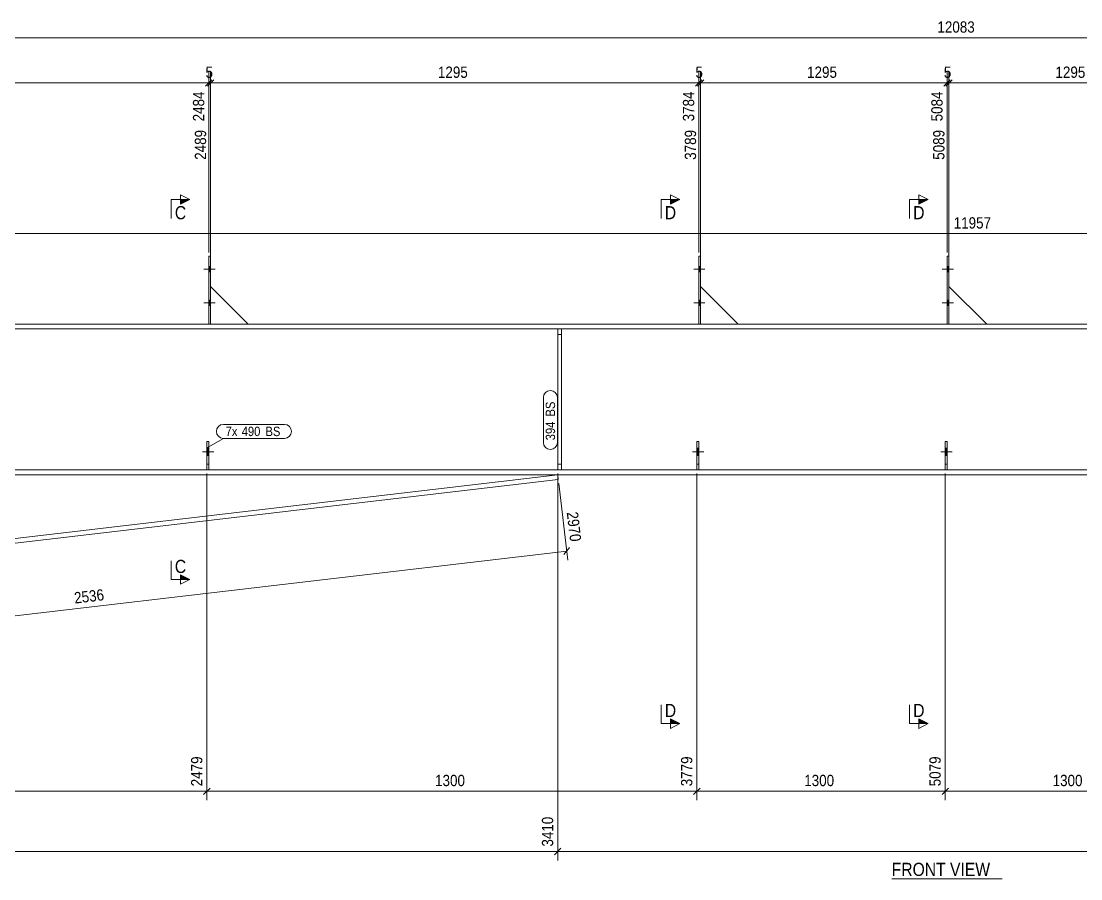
# Model space of a CAD drawing. Header units: millimetres. Extents: x 2 to 1174, y 1 to 825.
# Drawn here: x 283.5 to 564.7, y 243 to 470.6 of the extents above; entities that cross this region are included whole.
import ezdxf

# ---------------------------------------------------------------- set-up
doc = ezdxf.new("R2010")
doc.units = ezdxf.units.MM
for name, pattern in [('XKITLINE00', [0]), ('XKITLINE01', [4, 1, -1, 1, -1]), ('XKITLINE02', [4, 2, -2])]:
    doc.linetypes.add(name, pattern=pattern)
for name, color, linetype, lineweight in [('Bolt', 3, 'Continuous', 0), ('Dimensions', 7, 'Continuous', 0), ('OtherObjectType', 7, 'Continuous', 0), ('Part', 2, 'Continuous', 0), ('PartMark', 7, 'Continuous', 0), ('Section', 6, 'Continuous', 0)]:
    doc.layers.add(name, color=color, linetype=linetype, lineweight=lineweight)
doc.styles.add('ARIAL', font='ARIAL.TTF')

# ---------------------------------------------------------------- blocks, each defined once
blk = doc.blocks.new('*A24')
at = {"layer": 'Part', "color": 2, "linetype": 'XKITLINE00', "lineweight": 0}
for p, q in [((529.7, 408.22), (529.2, 408.22)), ((529.2, 408.22), (529.2, 390.22)), ((529.7, 390.22), (529.7, 408.22))]:
    blk.add_line(p, q, dxfattribs=at)
at = {"layer": 'Part', "color": 7, "linetype": 'XKITLINE01', "lineweight": 0}
blk.add_line((529.2, 390.22), (529.7, 390.22), dxfattribs=at)
blk = doc.blocks.new('*A25')
at = {"layer": 'Part', "color": 7, "linetype": 'XKITLINE01', "lineweight": 0}
for p, q in [((528.7, 359.02), (528.7, 351.52)), ((529.2, 359.02), (528.7, 359.02)), ((529.2, 351.52), (529.2, 359.02)), ((528.7, 353.02), (529.2, 353.02)), ((528.7, 351.52), (529.2, 351.52))]:
    blk.add_line(p, q, dxfattribs=at)
blk = doc.blocks.new('*A26')
at = {"layer": 'Part', "color": 2, "linetype": 'XKITLINE00', "lineweight": 0}
blk.add_line((539.7, 390.22), (529.7, 400.22), dxfattribs=at)
at = {"layer": 'Part', "color": 7, "linetype": 'XKITLINE01', "lineweight": 0}
for p, q in [((529.7, 400.22), (529.7, 390.22)), ((529.7, 390.22), (539.7, 390.22))]:
    blk.add_line(p, q, dxfattribs=at)
blk = doc.blocks.new('*A27')
at = {"layer": 'Part', "color": 2, "linetype": 'XKITLINE00', "lineweight": 0}
for p, q in [((463.8, 408.22), (463.3, 408.22)), ((463.3, 408.22), (463.3, 390.22)), ((463.8, 390.22), (463.8, 408.22))]:
    blk.add_line(p, q, dxfattribs=at)
at = {"layer": 'Part', "color": 7, "linetype": 'XKITLINE01', "lineweight": 0}
blk.add_line((463.3, 390.22), (463.8, 390.22), dxfattribs=at)
blk = doc.blocks.new('*A28')
at = {"layer": 'Part', "color": 2, "linetype": 'XKITLINE00', "lineweight": 0}
blk.add_line((473.8, 390.22), (463.8, 400.22), dxfattribs=at)
at = {"layer": 'Part', "color": 7, "linetype": 'XKITLINE01', "lineweight": 0}
for p, q in [((463.8, 400.22), (463.8, 390.22)), ((463.8, 390.22), (473.8, 390.22))]:
    blk.add_line(p, q, dxfattribs=at)
blk = doc.blocks.new('*A29')
at = {"layer": 'Part', "color": 2, "linetype": 'XKITLINE00', "lineweight": 0}
for p, q in [((333.8, 408.22), (333.3, 408.22)), ((333.3, 408.22), (333.3, 390.22)), ((333.8, 390.22), (333.8, 408.22))]:
    blk.add_line(p, q, dxfattribs=at)
at = {"layer": 'Part', "color": 7, "linetype": 'XKITLINE01', "lineweight": 0}
blk.add_line((333.3, 390.22), (333.8, 390.22), dxfattribs=at)
blk = doc.blocks.new('*A30')
at = {"layer": 'Part', "color": 7, "linetype": 'XKITLINE01', "lineweight": 0}
for p, q in [((332.8, 359.02), (332.8, 351.52)), ((333.3, 359.02), (332.8, 359.02)), ((333.3, 351.52), (333.3, 359.02)), ((332.8, 353.02), (333.3, 353.02)), ((332.8, 351.52), (333.3, 351.52))]:
    blk.add_line(p, q, dxfattribs=at)
blk = doc.blocks.new('*A31')
at = {"layer": 'Part', "color": 2, "linetype": 'XKITLINE00', "lineweight": 0}
blk.add_line((343.8, 390.22), (333.8, 400.22), dxfattribs=at)
at = {"layer": 'Part', "color": 7, "linetype": 'XKITLINE01', "lineweight": 0}
for p, q in [((333.8, 400.22), (333.8, 390.22)), ((333.8, 390.22), (343.8, 390.22))]:
    blk.add_line(p, q, dxfattribs=at)
blk = doc.blocks.new('*A43')
at = {"layer": 'Part', "color": 2, "linetype": 'XKITLINE00', "lineweight": 0}
for p, q in [((462.8, 351.52), (462.8, 359.02)), ((462.8, 359.02), (463.3, 359.02)), ((463.3, 359.02), (463.3, 351.52))]:
    blk.add_line(p, q, dxfattribs=at)
at = {"layer": 'Part', "color": 7, "linetype": 'XKITLINE01', "lineweight": 0}
for p, q in [((462.8, 353.02), (463.3, 353.02)), ((463.3, 351.52), (462.8, 351.52))]:
    blk.add_line(p, q, dxfattribs=at)
blk = doc.blocks.new('*A44')
at = {"layer": 'Part', "color": 7, "linetype": 'XKITLINE01', "lineweight": 0}
for p, q in [((462.8, 359.02), (462.8, 351.52)), ((463.3, 359.02), (462.8, 359.02)), ((463.3, 351.52), (463.3, 359.02)), ((462.8, 353.02), (463.3, 353.02)), ((462.8, 351.52), (463.3, 351.52))]:
    blk.add_line(p, q, dxfattribs=at)
blk = doc.blocks.new('*A48')
at = {"layer": 'Part', "color": 2, "linetype": 'XKITLINE00', "lineweight": 0}
for p, q in [((528.7, 351.52), (528.7, 359.02)), ((528.7, 359.02), (529.2, 359.02)), ((529.2, 359.02), (529.2, 351.52))]:
    blk.add_line(p, q, dxfattribs=at)
at = {"layer": 'Part', "color": 7, "linetype": 'XKITLINE01', "lineweight": 0}
for p, q in [((528.7, 353.02), (529.2, 353.02)), ((529.2, 351.52), (528.7, 351.52))]:
    blk.add_line(p, q, dxfattribs=at)
blk = doc.blocks.new('*A49')
at = {"layer": 'Part', "color": 2, "linetype": 'XKITLINE00', "lineweight": 0}
for p, q in [((332.8, 351.52), (332.8, 359.02)), ((332.8, 359.02), (333.3, 359.02)), ((333.3, 359.02), (333.3, 351.52))]:
    blk.add_line(p, q, dxfattribs=at)
at = {"layer": 'Part', "color": 7, "linetype": 'XKITLINE01', "lineweight": 0}
for p, q in [((332.8, 353.02), (333.3, 353.02)), ((333.3, 351.52), (332.8, 351.52))]:
    blk.add_line(p, q, dxfattribs=at)
blk = doc.blocks.new('*A51')
at = {"layer": 'Part', "color": 7, "linetype": 'XKITLINE01', "lineweight": 0}
blk.add_line((425.89, 350.22), (127.38, 350.22), dxfattribs=at)
at = {"layer": 'Part', "color": 2, "linetype": 'XKITLINE00', "lineweight": 0}
for p, q in [((425.89, 350.22), (158.12, 318.81)), ((426.05, 348.93), (159.31, 317.64)), ((425.89, 350.22), (426.05, 348.93))]:
    blk.add_line(p, q, dxfattribs=at)
blk = doc.blocks.new('*A57')
at = {"layer": 'Part', "color": 7, "linetype": 'XKITLINE01', "lineweight": 0}
for p, q in [((425.89, 388.92), (425.89, 351.52)), ((425.89, 388.92), (426.89, 388.92)), ((426.89, 388.92), (426.89, 351.52)), ((425.89, 387.42), (426.89, 387.42)), ((426.89, 353.02), (425.89, 353.02)), ((426.89, 351.52), (425.89, 351.52))]:
    blk.add_line(p, q, dxfattribs=at)
blk = doc.blocks.new('*A58')
at = {"layer": 'Part', "color": 2, "linetype": 'XKITLINE00', "lineweight": 0}
for p, q in [((425.89, 351.52), (425.89, 388.92)), ((426.89, 388.92), (426.89, 351.52))]:
    blk.add_line(p, q, dxfattribs=at)
at = {"layer": 'Part', "color": 7, "linetype": 'XKITLINE01', "lineweight": 0}
for p, q in [((425.89, 388.92), (426.89, 388.92)), ((425.89, 387.42), (426.89, 387.42)), ((425.89, 353.02), (426.89, 353.02)), ((425.89, 351.52), (426.89, 351.52))]:
    blk.add_line(p, q, dxfattribs=at)
blk = doc.blocks.new('*A67')
at = {"layer": 'Bolt'}
for points in [[(529.2, 405.52), (529.7, 405.52), (529.7, 404.12), (529.2, 404.12)], [(529.2, 405.52), (529.7, 405.52), (529.7, 404.12), (529.2, 404.12)], [(529.2, 396.52), (529.7, 396.52), (529.7, 395.12), (529.2, 395.12)], [(529.2, 396.52), (529.7, 396.52), (529.7, 395.12), (529.2, 395.12)]]:
    blk.add_hatch(color=3, dxfattribs=at).paths.add_polyline_path(points, flags=17)
at = {"layer": 'Bolt', "color": 3, "linetype": 'XKITLINE00', "lineweight": 0}
for p, q in [((529.7, 405.52), (529.2, 405.52)), ((529.7, 405.52), (529.2, 405.52)), ((530.86, 404.82), (527.86, 404.82)), ((530.86, 404.82), (527.86, 404.82)), ((529.7, 404.12), (529.2, 404.12)), ((529.7, 404.12), (529.2, 404.12)), ((529.7, 396.52), (529.2, 396.52)), ((529.7, 396.52), (529.2, 396.52)), ((530.86, 395.82), (527.86, 395.82)), ((530.86, 395.82), (527.86, 395.82)), ((529.7, 395.12), (529.2, 395.12)), ((529.7, 395.12), (529.2, 395.12))]:
    blk.add_line(p, q, dxfattribs=at)
blk = doc.blocks.new('*A68')
at = {"layer": 'Bolt', "color": 3, "linetype": 'XKITLINE02', "lineweight": 0}
for p, q in [((529.2, 357.3), (528.7, 357.3)), ((530.55, 356.32), (527.55, 356.32)), ((529.2, 355.34), (528.7, 355.34))]:
    blk.add_line(p, q, dxfattribs=at)
blk = doc.blocks.new('*A69')
at = {"layer": 'Bolt'}
for points in [[(463.3, 405.52), (463.8, 405.52), (463.8, 404.12), (463.3, 404.12)], [(463.3, 405.52), (463.8, 405.52), (463.8, 404.12), (463.3, 404.12)], [(463.3, 396.52), (463.8, 396.52), (463.8, 395.12), (463.3, 395.12)], [(463.3, 396.52), (463.8, 396.52), (463.8, 395.12), (463.3, 395.12)]]:
    blk.add_hatch(color=3, dxfattribs=at).paths.add_polyline_path(points, flags=17)
at = {"layer": 'Bolt', "color": 3, "linetype": 'XKITLINE00', "lineweight": 0}
for p, q in [((463.8, 405.52), (463.3, 405.52)), ((463.8, 405.52), (463.3, 405.52)), ((464.96, 404.82), (461.96, 404.82)), ((464.96, 404.82), (461.96, 404.82)), ((463.8, 404.12), (463.3, 404.12)), ((463.8, 404.12), (463.3, 404.12)), ((463.8, 396.52), (463.3, 396.52)), ((463.8, 396.52), (463.3, 396.52)), ((464.96, 395.82), (461.96, 395.82)), ((464.96, 395.82), (461.96, 395.82)), ((463.8, 395.12), (463.3, 395.12)), ((463.8, 395.12), (463.3, 395.12))]:
    blk.add_line(p, q, dxfattribs=at)
blk = doc.blocks.new('*A70')
at = {"layer": 'Bolt'}
for points in [[(333.3, 405.52), (333.8, 405.52), (333.8, 404.12), (333.3, 404.12)], [(333.3, 405.52), (333.8, 405.52), (333.8, 404.12), (333.3, 404.12)], [(333.3, 396.52), (333.8, 396.52), (333.8, 395.12), (333.3, 395.12)], [(333.3, 396.52), (333.8, 396.52), (333.8, 395.12), (333.3, 395.12)]]:
    blk.add_hatch(color=3, dxfattribs=at).paths.add_polyline_path(points, flags=17)
at = {"layer": 'Bolt', "color": 3, "linetype": 'XKITLINE00', "lineweight": 0}
for p, q in [((333.8, 405.52), (333.3, 405.52)), ((333.8, 405.52), (333.3, 405.52)), ((334.96, 404.82), (331.96, 404.82)), ((334.96, 404.82), (331.96, 404.82)), ((333.8, 404.12), (333.3, 404.12)), ((333.8, 404.12), (333.3, 404.12)), ((333.8, 396.52), (333.3, 396.52)), ((333.8, 396.52), (333.3, 396.52)), ((334.96, 395.82), (331.96, 395.82)), ((334.96, 395.82), (331.96, 395.82)), ((333.8, 395.12), (333.3, 395.12)), ((333.8, 395.12), (333.3, 395.12))]:
    blk.add_line(p, q, dxfattribs=at)
blk = doc.blocks.new('*A71')
at = {"layer": 'Bolt', "color": 3, "linetype": 'XKITLINE02', "lineweight": 0}
for p, q in [((333.3, 357.3), (332.8, 357.3)), ((334.65, 356.32), (331.65, 356.32)), ((333.3, 355.34), (332.8, 355.34))]:
    blk.add_line(p, q, dxfattribs=at)
blk = doc.blocks.new('*A79')
at = {"layer": 'Bolt'}
blk.add_hatch(color=3, dxfattribs=at).paths.add_polyline_path([(463.3, 355.34), (462.8, 355.34), (462.8, 357.3), (463.3, 357.3)], flags=17)
at = {"layer": 'Bolt', "color": 3, "linetype": 'XKITLINE00', "lineweight": 0}
for p, q in [((463.3, 357.3), (462.8, 357.3)), ((464.65, 356.32), (461.65, 356.32)), ((463.3, 355.34), (462.8, 355.34))]:
    blk.add_line(p, q, dxfattribs=at)
blk = doc.blocks.new('*A80')
at = {"layer": 'Bolt', "color": 3, "linetype": 'XKITLINE02', "lineweight": 0}
for p, q in [((463.3, 357.3), (462.8, 357.3)), ((464.65, 356.32), (461.65, 356.32)), ((463.3, 355.34), (462.8, 355.34))]:
    blk.add_line(p, q, dxfattribs=at)
blk = doc.blocks.new('*A84')
at = {"layer": 'Bolt'}
blk.add_hatch(color=3, dxfattribs=at).paths.add_polyline_path([(529.2, 355.34), (528.7, 355.34), (528.7, 357.3), (529.2, 357.3)], flags=17)
at = {"layer": 'Bolt', "color": 3, "linetype": 'XKITLINE00', "lineweight": 0}
for p, q in [((529.2, 357.3), (528.7, 357.3)), ((530.55, 356.32), (527.55, 356.32)), ((529.2, 355.34), (528.7, 355.34))]:
    blk.add_line(p, q, dxfattribs=at)
blk = doc.blocks.new('*A85')
at = {"layer": 'Bolt'}
blk.add_hatch(color=3, dxfattribs=at).paths.add_polyline_path([(333.3, 355.34), (332.8, 355.34), (332.8, 357.3), (333.3, 357.3)], flags=17)
at = {"layer": 'Bolt', "color": 3, "linetype": 'XKITLINE00', "lineweight": 0}
for p, q in [((333.3, 357.3), (332.8, 357.3)), ((334.65, 356.32), (331.65, 356.32)), ((333.3, 355.34), (332.8, 355.34))]:
    blk.add_line(p, q, dxfattribs=at)
blk = doc.blocks.new('*A87')
at = {"layer": 'Part', "color": 2, "linetype": 'XKITLINE00', "lineweight": 0}
for p, q in [((500.8, 390.22), (84.86, 390.22)), ((500.8, 388.92), (86.2, 388.92)), ((566.7, 390.22), (500.9, 390.22)), ((566.7, 388.92), (500.9, 388.92)), ((124.56, 351.52), (500.8, 351.52)), ((500.9, 351.52), (566.7, 351.52)), ((125.89, 350.22), (500.8, 350.22)), ((500.9, 350.22), (566.7, 350.22))]:
    blk.add_line(p, q, dxfattribs=at)
blk = doc.blocks.new('*A228')
at = {"layer": 'Dimensions', "color": 7, "linetype": 'XKITLINE00', "lineweight": 0}
blk.add_line((74.23, 466.22), (990.16, 466.22), dxfattribs=at)
at = {"layer": 'Dimensions', "color": 3, "style": 'ARIAL', "width": 0.85}
blk.add_text('12083', height=3, dxfattribs=at).set_placement((526.63, 467.57))
blk = doc.blocks.new('*A233')
at = {"layer": 'OtherObjectType', "color": 7, "linetype": 'XKITLINE00', "lineweight": 0}
blk.add_line((514.51, 242.97), (543.81, 242.97), dxfattribs=at)
at = {"layer": 'OtherObjectType', "color": 7, "style": 'ARIAL', "width": 0.85}
blk.add_text('FRONT VIEW', height=3.5, dxfattribs=at).set_placement((514.51, 243.72))
blk = doc.blocks.new('*A234')
at = {"layer": 'Dimensions', "color": 7, "linetype": 'XKITLINE00', "lineweight": 0}
blk.add_line((84.86, 414.22), (988.16, 414.22), dxfattribs=at)
at = {"layer": 'Dimensions', "color": 3, "style": 'ARIAL', "width": 0.85}
blk.add_text('11957', height=3, dxfattribs=at).set_placement((530.95, 415.57))
blk = doc.blocks.new('*A235')
at = {"layer": 'Dimensions', "color": 7, "linetype": 'XKITLINE00', "lineweight": 0}
for p, q in [((425.89, 350.52), (425.89, 247.82)), ((426.74, 251.07), (425.05, 249.37)), ((425.89, 250.22), (791.5, 250.22))]:
    blk.add_line(p, q, dxfattribs=at)
at = {"layer": 'Dimensions', "color": 3}
blk.add_point((425.89, 250.22), dxfattribs=at)
blk = doc.blocks.new('*A247')
at = {"layer": 'PartMark', "color": 7, "linetype": 'XKITLINE00', "lineweight": 0}
for p, q in [((422.09, 358.77), (422.09, 370.73)), ((425.79, 358.77), (425.79, 370.73))]:
    blk.add_line(p, q, dxfattribs=at)
for centre, start, end in [((423.94, 370.73), 360, 180), ((423.94, 358.77), 180, 360)]:
    blk.add_arc(centre, 1.85, start, end, dxfattribs=at)
at = {"layer": 'PartMark', "color": 3, "style": 'ARIAL', "width": 0.85}
for s, p in [('BS', (425.19, 365.68)), ('394', (425.19, 359.37))]:
    blk.add_text(s, height=2.5, rotation=90.0002, dxfattribs=at).set_placement(p)
blk = doc.blocks.new('*A249')
at = {"layer": 'PartMark', "color": 7, "linetype": 'XKITLINE00', "lineweight": 0}
for p, q in [((337.17, 363.58), (353.4, 363.58)), ((332.93, 357.49), (337.17, 359.88)), ((337.17, 359.88), (353.4, 359.88))]:
    blk.add_line(p, q, dxfattribs=at)
for centre, start, end in [((337.17, 361.73), 90, 270), ((353.4, 361.73), 270, 90)]:
    blk.add_arc(centre, 1.85, start, end, dxfattribs=at)
at = {"layer": 'PartMark', "color": 3, "style": 'ARIAL', "width": 0.85}
for s, p in [('7x', (337.77, 360.48)), ('490', (342.04, 360.48)), ('BS', (348.35, 360.48))]:
    blk.add_text(s, height=2.5, dxfattribs=at).set_placement(p)
blk = doc.blocks.new('*A256')
at = {"layer": 'Section'}
for points in [[(325.8, 423.28), (328.3, 423.28), (325.8, 422.03)], [(325.8, 323.64), (328.3, 322.39), (325.8, 322.39)]]:
    blk.add_hatch(color=3, dxfattribs=at).paths.add_polyline_path(points, flags=17)
at = {"layer": 'Section', "color": 3, "linetype": 'XKITLINE00', "lineweight": 0}
for p, q in [((325.8, 422.03), (325.8, 424.53)), ((325.8, 424.53), (328.3, 423.28)), ((328.3, 423.28), (325.8, 422.03)), ((328.3, 322.39), (325.8, 323.64)), ((325.8, 323.64), (325.8, 321.14)), ((328.3, 322.39), (325.8, 321.14))]:
    blk.add_line(p, q, dxfattribs=at)
at = {"layer": 'Section', "color": 1, "linetype": 'XKITLINE00', "lineweight": 0}
for p, q in [((323.3, 423.28), (323.3, 418.28)), ((323.3, 423.28), (328.3, 423.28)), ((323.3, 322.39), (323.3, 327.39)), ((323.3, 322.39), (328.3, 322.39))]:
    blk.add_line(p, q, dxfattribs=at)
at = {"layer": 'Section', "color": 7, "style": 'ARIAL', "width": 0.85}
for p in [(324.3, 418.03), (324.3, 324.14)]:
    blk.add_text('C', height=3.5, dxfattribs=at).set_placement(p)
blk = doc.blocks.new('*A257')
at = {"layer": 'Section'}
for points in [[(455.8, 423.28), (458.3, 423.28), (455.8, 422.03)], [(455.8, 285.4), (458.3, 284.15), (455.8, 284.15)]]:
    blk.add_hatch(color=3, dxfattribs=at).paths.add_polyline_path(points, flags=17)
at = {"layer": 'Section', "color": 3, "linetype": 'XKITLINE00', "lineweight": 0}
for p, q in [((455.8, 422.03), (455.8, 424.53)), ((455.8, 424.53), (458.3, 423.28)), ((458.3, 423.28), (455.8, 422.03)), ((458.3, 284.15), (455.8, 285.4)), ((455.8, 285.4), (455.8, 282.9)), ((458.3, 284.15), (455.8, 282.9))]:
    blk.add_line(p, q, dxfattribs=at)
at = {"layer": 'Section', "color": 1, "linetype": 'XKITLINE00', "lineweight": 0}
for p, q in [((453.3, 423.28), (453.3, 418.28)), ((453.3, 423.28), (458.3, 423.28)), ((453.3, 284.15), (453.3, 289.15)), ((453.3, 284.15), (458.3, 284.15))]:
    blk.add_line(p, q, dxfattribs=at)
at = {"layer": 'Section', "color": 7, "style": 'ARIAL', "width": 0.85}
for p in [(454.3, 418.03), (454.3, 285.9)]:
    blk.add_text('D', height=3.5, dxfattribs=at).set_placement(p)
blk = doc.blocks.new('*A258')
at = {"layer": 'Section'}
for points in [[(521.7, 423.28), (524.2, 423.28), (521.7, 422.03)], [(521.7, 285.4), (524.2, 284.15), (521.7, 284.15)]]:
    blk.add_hatch(color=3, dxfattribs=at).paths.add_polyline_path(points, flags=17)
at = {"layer": 'Section', "color": 3, "linetype": 'XKITLINE00', "lineweight": 0}
for p, q in [((521.7, 422.03), (521.7, 424.53)), ((521.7, 424.53), (524.2, 423.28)), ((524.2, 423.28), (521.7, 422.03)), ((524.2, 284.15), (521.7, 285.4)), ((521.7, 285.4), (521.7, 282.9)), ((524.2, 284.15), (521.7, 282.9))]:
    blk.add_line(p, q, dxfattribs=at)
at = {"layer": 'Section', "color": 1, "linetype": 'XKITLINE00', "lineweight": 0}
for p, q in [((519.2, 423.28), (519.2, 418.28)), ((519.2, 423.28), (524.2, 423.28)), ((519.2, 284.15), (519.2, 289.15)), ((519.2, 284.15), (524.2, 284.15))]:
    blk.add_line(p, q, dxfattribs=at)
at = {"layer": 'Section', "color": 7, "style": 'ARIAL', "width": 0.85}
for p in [(520.2, 418.03), (520.2, 285.9)]:
    blk.add_text('D', height=3.5, dxfattribs=at).set_placement(p)
blk = doc.blocks.new('*A263')
at = {"layer": 'Dimensions', "color": 7, "linetype": 'XKITLINE00', "lineweight": 0}
for p, q in [((425.89, 350.52), (425.89, 247.82)), ((84.86, 250.22), (425.89, 250.22)), ((426.74, 251.07), (425.05, 249.37))]:
    blk.add_line(p, q, dxfattribs=at)
at = {"layer": 'Dimensions', "color": 3}
blk.add_point((425.89, 250.22), dxfattribs=at)
at = {"layer": 'Dimensions', "color": 3, "style": 'ARIAL', "width": 0.85}
blk.add_text('3410', height=3, rotation=90.0002, dxfattribs=at).set_placement((424.69, 251.52))
blk = doc.blocks.new('*A265')
at = {"layer": 'Dimensions', "color": 7, "linetype": 'XKITLINE00', "lineweight": 0}
for p, q in [((332.8, 350.52), (332.8, 263.82)), ((202.8, 323.11), (202.8, 263.82)), ((203.65, 267.07), (201.95, 265.37)), ((202.8, 266.22), (332.8, 266.22)), ((333.65, 267.07), (331.95, 265.37))]:
    blk.add_line(p, q, dxfattribs=at)
at = {"layer": 'Dimensions', "color": 3}
for p in [(202.8, 266.22), (332.8, 266.22)]:
    blk.add_point(p, dxfattribs=at)
at = {"layer": 'Dimensions', "color": 3, "style": 'ARIAL', "width": 0.85}
blk.add_text('2479', height=3, rotation=90.0002, dxfattribs=at).set_placement((331.6, 267.52))
blk.add_text('1300', height=3, dxfattribs=at).set_placement((263.35, 267.57))
blk = doc.blocks.new('*A266')
at = {"layer": 'Dimensions', "color": 7, "linetype": 'XKITLINE00', "lineweight": 0}
for p, q in [((332.8, 350.52), (332.8, 263.82)), ((462.8, 350.52), (462.8, 263.82)), ((333.65, 267.07), (331.95, 265.37)), ((332.8, 266.22), (462.8, 266.22)), ((463.65, 267.07), (461.95, 265.37))]:
    blk.add_line(p, q, dxfattribs=at)
at = {"layer": 'Dimensions', "color": 3}
for p in [(332.8, 266.22), (462.8, 266.22)]:
    blk.add_point(p, dxfattribs=at)
at = {"layer": 'Dimensions', "color": 3, "style": 'ARIAL', "width": 0.85}
blk.add_text('3779', height=3, rotation=90.0002, dxfattribs=at).set_placement((461.6, 267.52))
blk.add_text('1300', height=3, dxfattribs=at).set_placement((393.35, 267.57))
blk = doc.blocks.new('*A267')
at = {"layer": 'Dimensions', "color": 7, "linetype": 'XKITLINE00', "lineweight": 0}
for p, q in [((462.8, 350.52), (462.8, 263.82)), ((528.7, 350.52), (528.7, 263.82)), ((463.65, 267.07), (461.95, 265.37)), ((462.8, 266.22), (528.7, 266.22)), ((529.55, 267.07), (527.85, 265.37))]:
    blk.add_line(p, q, dxfattribs=at)
at = {"layer": 'Dimensions', "color": 3}
for p in [(462.8, 266.22), (528.7, 266.22)]:
    blk.add_point(p, dxfattribs=at)
at = {"layer": 'Dimensions', "color": 3, "style": 'ARIAL', "width": 0.85}
blk.add_text('5079', height=3, rotation=90.0002, dxfattribs=at).set_placement((527.5, 267.52))
blk.add_text('1300', height=3, dxfattribs=at).set_placement((491.3, 267.57))
blk = doc.blocks.new('*A268')
at = {"layer": 'Dimensions', "color": 7, "linetype": 'XKITLINE00', "lineweight": 0}
for p, q in [((528.7, 350.52), (528.7, 263.82)), ((594.6, 350.52), (594.6, 263.82)), ((529.55, 267.07), (527.85, 265.37)), ((528.7, 266.22), (594.6, 266.22)), ((595.45, 267.07), (593.75, 265.37))]:
    blk.add_line(p, q, dxfattribs=at)
at = {"layer": 'Dimensions', "color": 3}
for p in [(528.7, 266.22), (594.6, 266.22)]:
    blk.add_point(p, dxfattribs=at)
at = {"layer": 'Dimensions', "color": 3, "style": 'ARIAL', "width": 0.85}
blk.add_text('6379', height=3, rotation=90.0002, dxfattribs=at).set_placement((593.4, 267.52))
blk.add_text('1300', height=3, dxfattribs=at).set_placement((557.2, 267.57))
blk = doc.blocks.new('*A272')
at = {"layer": 'Dimensions', "color": 7, "linetype": 'XKITLINE00', "lineweight": 0}
for p, q in [((203.8, 401.22), (203.8, 457.07)), ((333.3, 409.22), (333.3, 457.07)), ((204.65, 455.07), (202.95, 453.37)), ((203.8, 454.22), (333.3, 454.22)), ((334.15, 455.07), (332.45, 453.37))]:
    blk.add_line(p, q, dxfattribs=at)
at = {"layer": 'Dimensions', "color": 3}
for p in [(203.8, 454.22), (333.3, 454.22)]:
    blk.add_point(p, dxfattribs=at)
at = {"layer": 'Dimensions', "color": 3, "style": 'ARIAL', "width": 0.85}
blk.add_text('1295', height=3, dxfattribs=at).set_placement((264.1, 455.57))
blk.add_text('2484', height=3, rotation=90.0002, dxfattribs=at).set_placement((332.1, 444.02))
blk = doc.blocks.new('*A273')
at = {"layer": 'Dimensions', "color": 7, "linetype": 'XKITLINE00', "lineweight": 0}
for p, q in [((333.3, 409.22), (333.3, 457.07)), ((333.8, 401.22), (333.8, 457.07)), ((334.15, 455.07), (332.45, 453.37)), ((334.65, 455.07), (332.95, 453.37)), ((333.3, 454.22), (333.8, 454.22))]:
    blk.add_line(p, q, dxfattribs=at)
at = {"layer": 'Dimensions', "color": 3}
for p in [(333.3, 454.22), (333.8, 454.22)]:
    blk.add_point(p, dxfattribs=at)
at = {"layer": 'Dimensions', "color": 3, "style": 'ARIAL', "width": 0.85}
blk.add_text('5', height=3, dxfattribs=at).set_placement((332.43, 455.57))
blk.add_text('2489', height=3, rotation=90.0002, dxfattribs=at).set_placement((332.6, 433.82))
blk = doc.blocks.new('*A274')
at = {"layer": 'Dimensions', "color": 7, "linetype": 'XKITLINE00', "lineweight": 0}
for p, q in [((333.8, 401.22), (333.8, 457.07)), ((463.3, 409.22), (463.3, 457.07)), ((334.65, 455.07), (332.95, 453.37)), ((333.8, 454.22), (463.3, 454.22)), ((464.15, 455.07), (462.45, 453.37))]:
    blk.add_line(p, q, dxfattribs=at)
at = {"layer": 'Dimensions', "color": 3}
for p in [(333.8, 454.22), (463.3, 454.22)]:
    blk.add_point(p, dxfattribs=at)
at = {"layer": 'Dimensions', "color": 3, "style": 'ARIAL', "width": 0.85}
blk.add_text('1295', height=3, dxfattribs=at).set_placement((394.1, 455.57))
blk.add_text('3784', height=3, rotation=90.0002, dxfattribs=at).set_placement((462.1, 444.02))
blk = doc.blocks.new('*A275')
at = {"layer": 'Dimensions', "color": 7, "linetype": 'XKITLINE00', "lineweight": 0}
for p, q in [((463.3, 409.22), (463.3, 457.07)), ((463.8, 401.22), (463.8, 457.07)), ((464.15, 455.07), (462.45, 453.37)), ((464.65, 455.07), (462.95, 453.37)), ((463.3, 454.22), (463.8, 454.22))]:
    blk.add_line(p, q, dxfattribs=at)
at = {"layer": 'Dimensions', "color": 3}
for p in [(463.3, 454.22), (463.8, 454.22)]:
    blk.add_point(p, dxfattribs=at)
at = {"layer": 'Dimensions', "color": 3, "style": 'ARIAL', "width": 0.85}
blk.add_text('5', height=3, dxfattribs=at).set_placement((462.43, 455.57))
blk.add_text('3789', height=3, rotation=90.0002, dxfattribs=at).set_placement((462.6, 433.82))
blk = doc.blocks.new('*A276')
at = {"layer": 'Dimensions', "color": 7, "linetype": 'XKITLINE00', "lineweight": 0}
for p, q in [((463.8, 401.22), (463.8, 457.07)), ((529.2, 409.22), (529.2, 457.07)), ((464.65, 455.07), (462.95, 453.37)), ((463.8, 454.22), (529.2, 454.22)), ((530.05, 455.07), (528.35, 453.37))]:
    blk.add_line(p, q, dxfattribs=at)
at = {"layer": 'Dimensions', "color": 3}
for p in [(463.8, 454.22), (529.2, 454.22)]:
    blk.add_point(p, dxfattribs=at)
at = {"layer": 'Dimensions', "color": 3, "style": 'ARIAL', "width": 0.85}
blk.add_text('1295', height=3, dxfattribs=at).set_placement((492.05, 455.57))
blk.add_text('5084', height=3, rotation=90.0002, dxfattribs=at).set_placement((528, 444.02))
blk = doc.blocks.new('*A277')
at = {"layer": 'Dimensions', "color": 7, "linetype": 'XKITLINE00', "lineweight": 0}
for p, q in [((529.2, 409.22), (529.2, 457.07)), ((529.7, 401.22), (529.7, 457.07)), ((530.05, 455.07), (528.35, 453.37)), ((530.55, 455.07), (528.85, 453.37)), ((529.2, 454.22), (529.7, 454.22))]:
    blk.add_line(p, q, dxfattribs=at)
at = {"layer": 'Dimensions', "color": 3}
for p in [(529.2, 454.22), (529.7, 454.22)]:
    blk.add_point(p, dxfattribs=at)
at = {"layer": 'Dimensions', "color": 3, "style": 'ARIAL', "width": 0.85}
blk.add_text('5', height=3, dxfattribs=at).set_placement((528.33, 455.57))
blk.add_text('5089', height=3, rotation=90.0002, dxfattribs=at).set_placement((528.5, 433.82))
blk = doc.blocks.new('*A278')
at = {"layer": 'Dimensions', "color": 7, "linetype": 'XKITLINE00', "lineweight": 0}
for p, q in [((529.7, 401.22), (529.7, 457.07)), ((595.1, 409.22), (595.1, 457.07)), ((530.55, 455.07), (528.85, 453.37)), ((529.7, 454.22), (595.1, 454.22)), ((595.95, 455.07), (594.25, 453.37))]:
    blk.add_line(p, q, dxfattribs=at)
at = {"layer": 'Dimensions', "color": 3}
for p in [(529.7, 454.22), (595.1, 454.22)]:
    blk.add_point(p, dxfattribs=at)
at = {"layer": 'Dimensions', "color": 3, "style": 'ARIAL', "width": 0.85}
blk.add_text('1295', height=3, dxfattribs=at).set_placement((557.95, 455.57))
blk.add_text('6384', height=3, rotation=90.0002, dxfattribs=at).set_placement((593.9, 444.02))
blk = doc.blocks.new('*A283')
at = {"layer": 'Dimensions', "color": 7, "linetype": 'XKITLINE00', "lineweight": 0}
for p, q in [((426.16, 347.93), (428.55, 327.57)), ((176.44, 300.41), (428.27, 329.95)), ((429.01, 330.9), (427.53, 329.01)), ((174.33, 318.39), (176.72, 298.03)), ((177.18, 301.35), (175.69, 299.47))]:
    blk.add_line(p, q, dxfattribs=at)
at = {"layer": 'Dimensions', "color": 3}
for p in [(428.27, 329.95), (176.44, 300.41)]:
    blk.add_point(p, dxfattribs=at)
at = {"layer": 'Dimensions', "color": 3, "style": 'ARIAL', "width": 0.85}
for s, rotation, p in [('2970', -83.3081, (428.27, 340.22)), ('2536', 6.6921, (297.78, 316.01))]:
    blk.add_text(s, height=3, rotation=rotation, dxfattribs=at).set_placement(p)

msp = doc.modelspace()

# ---------------------------------------------------------------- block references
at = {"lineweight": 0}
for name in ['*A228', '*A272', '*A273', '*A274', '*A275', '*A276', '*A277', '*A278', '*A256', '*A257', '*A258', '*A234', '*A29', '*A27', '*A24', '*A70', '*A69', '*A67', '*A31', '*A28', '*A26', '*A263', '*A57', '*A58', '*A247', '*A249', '*A71', '*A85', '*A30', '*A49', '*A79', '*A80', '*A43', '*A44', '*A68', '*A84', '*A25', '*A48', '*A51', '*A265', '*A266', '*A235', '*A267', '*A268', '*A283', '*A233']:
    msp.add_blockref(name, (0, 0), dxfattribs=at)
at = {"layer": 'Part', "lineweight": 0}
msp.add_blockref('*A87', (0, 0), dxfattribs=at)

doc.saveas('drawing.dxf')
